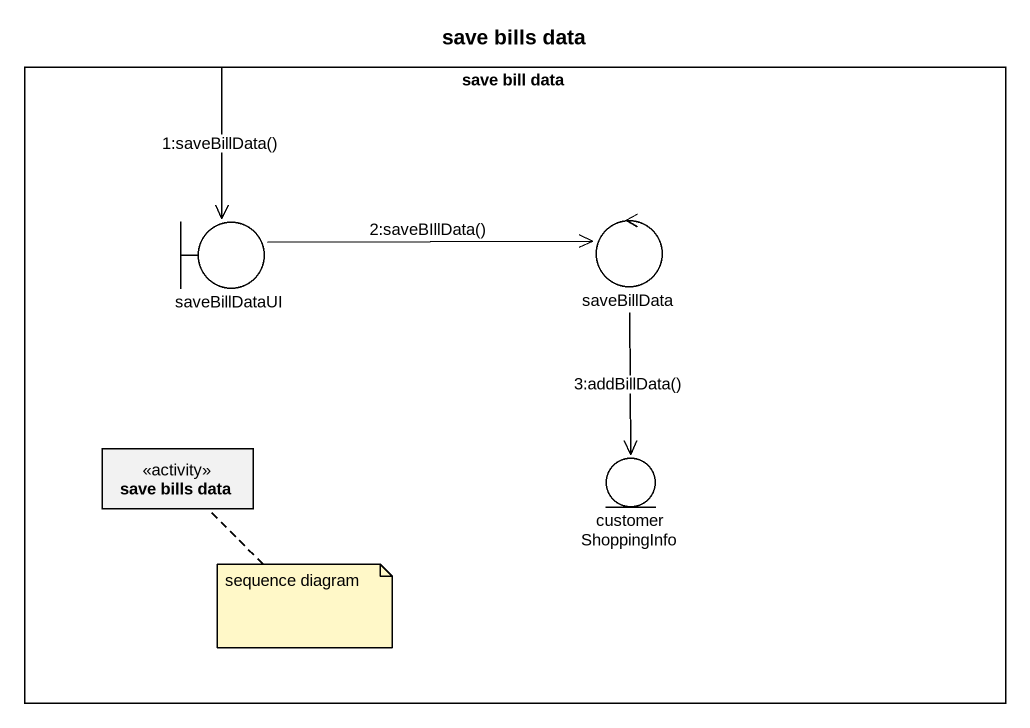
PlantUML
@startuml
title save bills data
allowmixing
hide circle
hide empty members
rectangle "save bill data" as save_bill_data {
  boundary saveBillDataUI
  control saveBillData
  class "save bills data" as save_bills_data <<activity>>
  entity customerShoppingInfo
}
saveBillDataUI <-right- save_bill_data : 1:saveBillData()
saveBillDataUI -right-> saveBillData : 2:saveBIllData()
saveBillData --> customerShoppingInfo : 3:addBillData()
note bottom of save_bills_data : sequence diagram
@enduml
